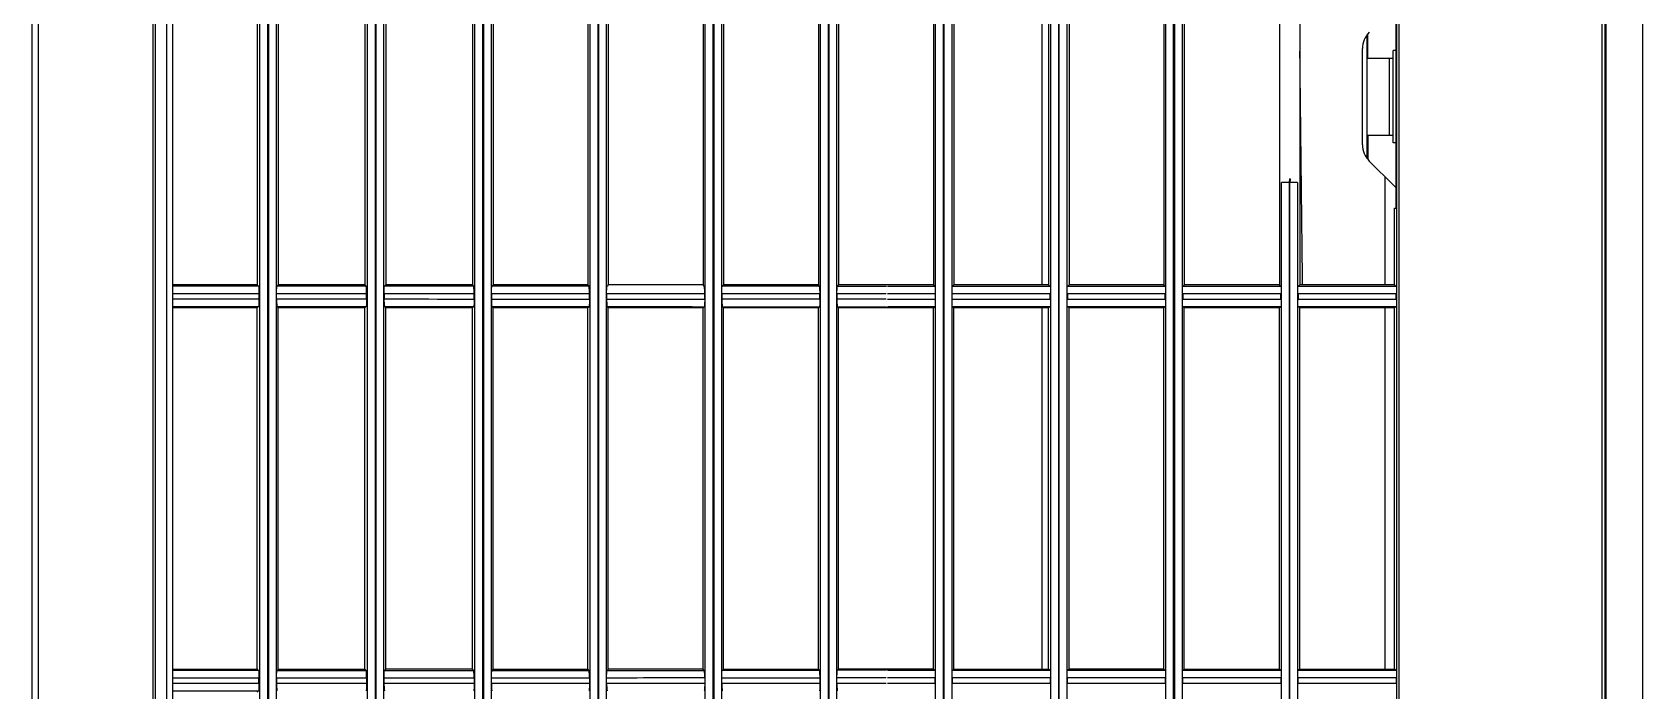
# Model space of a CAD drawing. Header units: centimetres. Extents: x 31 to 22766, y 238 to 3306.
# Drawn here: x 1686.53 to 1707.51, y 1572.41 to 1580.98 of the extents above; entities that cross this region are included whole.
import ezdxf
from ezdxf.xclip import XClip

# ---------------------------------------------------------------- set-up
doc = ezdxf.new("R2010")
doc.units = ezdxf.units.CM
doc.header["$XCLIPFRAME"] = 0
doc.layers.add('00_BORDA_DUVAR', color=8, linetype='Continuous', lineweight=40)

# ---------------------------------------------------------------- blocks, each defined once
blk = doc.blocks.new('DUVAR PLANI')
at = {"layer": '00_BORDA_DUVAR', "lineweight": 40}
blk.add_line((35985.638, 5902.619), (35985.638, 6272.619), dxfattribs=at)
blk = doc.blocks.new('fxaq 2.8 kw iç ünite')
at = {"color": 7, "linetype": 'Continuous', "true_color": 0xffffff}
for p, q in [((11534.17, 4110.661), (11465.73, 4110.661)), ((11466.67, 4110.176), (11543.17, 4110.176)), ((11543.17, 4110.133), (11466.67, 4110.133)), ((11531.12, 4107.49), (11468.52, 4107.49)), ((11530.995, 4107.46), (11468.645, 4107.46)), ((11504.32, 4107.449), (11501.42, 4107.449)), ((11502.27, 4107.449), (11502.27, 4107.411)), ((11503.47, 4107.411), (11502.27, 4107.411)), ((11502.37, 4107.082), (11502.37, 4107.411)), ((11503.37, 4107.361), (11502.37, 4107.361)), ((11503.37, 4107.082), (11503.37, 4107.411)), ((11503.47, 4107.449), (11503.47, 4107.411)), ((11503.708, 4107.099), (11504.032, 4107.423)), ((11504.32, 4107.428), (11504.32, 4107.449)), ((11505.32, 4107.428), (11504.32, 4107.428)), ((11505.336, 4107.444), (11505.32, 4107.428)), ((11505.32, 4107.428), (11505.32, 4106.195)), ((11505.336, 4106.179), (11505.336, 4107.444)), ((11505.504, 4107.449), (11505.436, 4107.449)), ((11505.436, 4107.449), (11505.436, 4106.174)), ((11505.504, 4106.174), (11505.504, 4107.449)), ((11505.604, 4107.444), (11505.62, 4107.428)), ((11505.604, 4107.444), (11505.604, 4106.179)), ((11505.62, 4107.428), (11505.62, 4106.195)), ((11510.32, 4107.428), (11505.62, 4107.428)), ((11510.336, 4107.444), (11510.32, 4107.428)), ((11510.32, 4106.195), (11510.32, 4107.428)), ((11510.32, 4107.428), (11510.32, 4107.428)), ((11510.336, 4106.179), (11510.336, 4107.444)), ((11510.436, 4107.449), (11510.436, 4106.174)), ((11510.436, 4107.449), (11510.504, 4107.449)), ((11510.504, 4106.174), (11510.504, 4107.449)), ((11503.911, 4107.302), (11505.32, 4107.302)), ((11505.62, 4107.302), (11510.32, 4107.302)), ((11502.37, 4107.082), (11502.051, 4107.082)), ((11503.68, 4107.074), (11502.061, 4107.074)), ((11503.496, 4107.011), (11502.245, 4107.011)), ((11503.37, 4107.082), (11503.69, 4107.082)), ((11494.32, 4106.195), (11505.32, 4106.195)), ((11503.938, 4106.061), (11503.939, 4106.071)), ((11503.938, 4106.061), (11503.986, 4106.056)), ((11503.939, 4106.071), (11503.987, 4106.066)), ((11503.987, 4106.066), (11503.986, 4106.056)), ((11503.987, 4106.166), (11503.987, 4106.066)), ((11503.987, 4106.166), (11526.603, 4106.166)), ((11526.603, 4106.066), (11503.987, 4106.066)), ((11505.32, 4106.195), (11505.336, 4106.179)), ((11505.436, 4106.174), (11505.504, 4106.174)), ((11505.62, 4106.195), (11505.604, 4106.179)), ((11510.32, 4106.195), (11505.62, 4106.195)), ((11510.32, 4106.195), (11510.32, 4106.195)), ((11510.32, 4106.195), (11510.336, 4106.179)), ((11510.504, 4106.174), (11510.436, 4106.174)), ((11494.32, 4105.928), (11505.32, 4105.928)), ((11503.986, 4106.056), (11503.986, 4105.956)), ((11503.986, 4106.056), (11526.604, 4106.056)), ((11526.604, 4105.956), (11503.986, 4105.956)), ((11505.336, 4105.944), (11505.32, 4105.928)), ((11505.32, 4105.928), (11505.32, 4104.69)), ((11505.336, 4104.674), (11505.336, 4105.944)), ((11505.436, 4105.949), (11505.436, 4104.669)), ((11505.504, 4105.949), (11505.436, 4105.949)), ((11505.504, 4104.669), (11505.504, 4105.949)), ((11505.604, 4105.944), (11505.604, 4104.674)), ((11505.604, 4105.944), (11505.62, 4105.928)), ((11510.32, 4105.928), (11505.62, 4105.928)), ((11505.62, 4105.928), (11505.62, 4104.69)), ((11510.336, 4105.944), (11510.32, 4105.928)), ((11510.32, 4104.69), (11510.32, 4105.928)), ((11510.32, 4105.928), (11510.32, 4105.928)), ((11510.336, 4104.674), (11510.336, 4105.944)), ((11510.436, 4105.949), (11510.504, 4105.949)), ((11510.436, 4105.949), (11510.436, 4104.669)), ((11510.504, 4104.669), (11510.504, 4105.949)), ((11468.645, 4104.661), (11530.995, 4104.661)), ((11494.32, 4104.69), (11505.32, 4104.69)), ((11505.32, 4104.69), (11505.336, 4104.674)), ((11505.436, 4104.669), (11505.504, 4104.669)), ((11505.62, 4104.69), (11505.604, 4104.674)), ((11510.32, 4104.69), (11505.62, 4104.69)), ((11510.32, 4104.69), (11510.32, 4104.69)), ((11510.32, 4104.69), (11510.336, 4104.674)), ((11510.504, 4104.669), (11510.436, 4104.669)), ((11468.52, 4104.561), (11531.12, 4104.561)), ((11531.12, 4104.551), (11468.52, 4104.551)), ((11530.995, 4104.451), (11468.645, 4104.451)), ((11494.32, 4104.422), (11505.32, 4104.422)), ((11505.336, 4104.438), (11505.32, 4104.422)), ((11505.32, 4104.422), (11505.32, 4103.191)), ((11505.336, 4103.175), (11505.336, 4104.438)), ((11505.436, 4104.443), (11505.436, 4103.17)), ((11505.504, 4104.443), (11505.436, 4104.443)), ((11505.504, 4103.17), (11505.504, 4104.443)), ((11505.604, 4104.438), (11505.604, 4103.175)), ((11505.604, 4104.438), (11505.62, 4104.422)), ((11505.62, 4104.422), (11505.62, 4103.191)), ((11510.32, 4104.422), (11505.62, 4104.422)), ((11510.336, 4104.438), (11510.32, 4104.422)), ((11510.32, 4104.422), (11510.32, 4103.191)), ((11510.32, 4104.422), (11510.32, 4104.422)), ((11510.336, 4103.175), (11510.336, 4104.438)), ((11510.436, 4104.443), (11510.504, 4104.443)), ((11510.436, 4104.443), (11510.436, 4103.17)), ((11510.504, 4103.17), (11510.504, 4104.443)), ((11468.645, 4103.161), (11530.995, 4103.161)), ((11494.32, 4103.191), (11505.32, 4103.191)), ((11505.32, 4103.191), (11505.336, 4103.175)), ((11505.436, 4103.17), (11505.504, 4103.17)), ((11505.62, 4103.191), (11505.604, 4103.175)), ((11510.32, 4103.191), (11505.62, 4103.191)), ((11510.32, 4103.191), (11510.336, 4103.175)), ((11510.32, 4103.191), (11510.32, 4103.191)), ((11510.504, 4103.17), (11510.436, 4103.17)), ((11531.12, 4103.061), (11468.52, 4103.061)), ((11468.52, 4103.051), (11531.12, 4103.051)), ((11530.995, 4102.951), (11468.645, 4102.951)), ((11494.32, 4102.922), (11505.32, 4102.922)), ((11505.336, 4102.938), (11505.32, 4102.922)), ((11505.32, 4102.922), (11505.32, 4101.689)), ((11505.336, 4101.673), (11505.336, 4102.938)), ((11505.504, 4102.943), (11505.436, 4102.943)), ((11505.436, 4102.943), (11505.436, 4101.668)), ((11505.504, 4101.668), (11505.504, 4102.943)), ((11505.604, 4102.938), (11505.62, 4102.922)), ((11505.604, 4102.938), (11505.604, 4101.673)), ((11510.32, 4102.922), (11505.62, 4102.922)), ((11505.62, 4102.922), (11505.62, 4101.689)), ((11510.336, 4102.938), (11510.32, 4102.922)), ((11510.32, 4102.922), (11510.32, 4102.922)), ((11510.32, 4101.689), (11510.32, 4102.922)), ((11510.336, 4101.673), (11510.336, 4102.938)), ((11510.436, 4102.943), (11510.436, 4101.668)), ((11510.436, 4102.943), (11510.504, 4102.943)), ((11510.504, 4101.668), (11510.504, 4102.943)), ((11500.47, 4102.835), (11505.32, 4102.835)), ((11505.62, 4102.835), (11510.32, 4102.835)), ((11468.645, 4101.661), (11530.995, 4101.661)), ((11494.32, 4101.689), (11505.32, 4101.689)), ((11505.336, 4101.673), (11505.32, 4101.689)), ((11505.504, 4101.668), (11505.436, 4101.668)), ((11505.604, 4101.673), (11505.62, 4101.689)), ((11510.32, 4101.689), (11505.62, 4101.689)), ((11510.32, 4101.689), (11510.32, 4101.689)), ((11510.336, 4101.673), (11510.32, 4101.689)), ((11510.436, 4101.668), (11510.504, 4101.668)), ((11468.52, 4101.551), (11531.12, 4101.551)), ((11531.02, 4101.561), (11468.62, 4101.561)), ((11530.995, 4101.451), (11468.645, 4101.451)), ((11505.436, 4101.444), (11505.504, 4101.444)), ((11505.436, 4101.444), (11505.436, 4100.825)), ((11505.504, 4100.825), (11505.504, 4101.444)), ((11510.504, 4101.444), (11510.436, 4101.444)), ((11510.436, 4101.444), (11510.436, 4100.825)), ((11510.504, 4100.825), (11510.504, 4101.444)), ((11494.32, 4101.423), (11505.32, 4101.423)), ((11505.32, 4101.423), (11505.336, 4101.439)), ((11505.32, 4101.423), (11505.32, 4100.187)), ((11505.336, 4100.825), (11505.336, 4101.439)), ((11505.604, 4101.439), (11505.604, 4100.825)), ((11505.62, 4101.423), (11505.604, 4101.439)), ((11505.62, 4101.423), (11505.62, 4100.187)), ((11510.32, 4101.423), (11505.62, 4101.423)), ((11510.32, 4101.423), (11510.336, 4101.439)), ((11510.32, 4101.423), (11510.32, 4100.83)), ((11510.32, 4100.187), (11510.32, 4101.423)), ((11510.336, 4100.825), (11510.336, 4101.439)), ((11510.32, 4100.825), (11510.32, 4100.187)), ((11505.336, 4100.171), (11505.336, 4100.811)), ((11505.436, 4100.807), (11505.436, 4100.166)), ((11510.436, 4100.807), (11510.436, 4100.166)), ((11494.32, 4100.187), (11505.32, 4100.187)), ((11505.32, 4100.187), (11505.336, 4100.171)), ((11505.62, 4100.187), (11505.604, 4100.171)), ((11510.32, 4100.187), (11505.62, 4100.187)), ((11510.32, 4100.187), (11510.336, 4100.171)), ((11468.52, 4100.061), (11531.12, 4100.061)), ((11468.52, 4100.051), (11531.12, 4100.051)), ((11468.645, 4100.161), (11530.995, 4100.161)), ((11505.338, 4100.17), (11505.336, 4100.171)), ((11505.339, 4100.17), (11505.338, 4100.17)), ((11505.342, 4100.17), (11505.339, 4100.17)), ((11505.345, 4100.169), (11505.342, 4100.17)), ((11505.35, 4100.169), (11505.345, 4100.169)), ((11505.355, 4100.168), (11505.35, 4100.169)), ((11505.361, 4100.168), (11505.355, 4100.168)), ((11505.367, 4100.167), (11505.361, 4100.168)), ((11505.375, 4100.167), (11505.367, 4100.167)), ((11505.382, 4100.167), (11505.375, 4100.167)), ((11505.391, 4100.167), (11505.382, 4100.167)), ((11505.399, 4100.166), (11505.391, 4100.167)), ((11505.408, 4100.166), (11505.399, 4100.166)), ((11505.417, 4100.166), (11505.408, 4100.166)), ((11505.426, 4100.166), (11505.417, 4100.166)), ((11505.436, 4100.166), (11505.426, 4100.166)), ((11505.436, 4100.166), (11505.504, 4100.166)), ((11510.338, 4100.17), (11510.336, 4100.171)), ((11510.339, 4100.17), (11510.338, 4100.17)), ((11510.342, 4100.17), (11510.339, 4100.17)), ((11510.345, 4100.169), (11510.342, 4100.17)), ((11510.35, 4100.169), (11510.345, 4100.169)), ((11510.355, 4100.168), (11510.35, 4100.169)), ((11510.361, 4100.168), (11510.355, 4100.168)), ((11510.367, 4100.167), (11510.361, 4100.168)), ((11510.375, 4100.167), (11510.367, 4100.167)), ((11510.382, 4100.167), (11510.375, 4100.167)), ((11510.391, 4100.167), (11510.382, 4100.167)), ((11510.399, 4100.166), (11510.391, 4100.167)), ((11510.408, 4100.166), (11510.399, 4100.166)), ((11510.417, 4100.166), (11510.408, 4100.166)), ((11510.426, 4100.166), (11510.417, 4100.166)), ((11510.436, 4100.166), (11510.426, 4100.166)), ((11510.504, 4100.166), (11510.436, 4100.166)), ((11530.995, 4099.951), (11468.645, 4099.951)), ((11494.32, 4099.924), (11505.32, 4099.924)), ((11505.336, 4099.94), (11505.32, 4099.924)), ((11505.32, 4099.924), (11505.32, 4098.687)), ((11505.504, 4099.945), (11505.436, 4099.945)), ((11505.504, 4099.945), (11505.514, 4099.945)), ((11505.514, 4099.945), (11505.524, 4099.945)), ((11505.524, 4099.945), (11505.533, 4099.945)), ((11505.533, 4099.945), (11505.541, 4099.945)), ((11505.541, 4099.945), (11505.55, 4099.944)), ((11505.55, 4099.944), (11505.558, 4099.944)), ((11505.558, 4099.944), (11505.566, 4099.944)), ((11505.566, 4099.944), (11505.573, 4099.944)), ((11505.573, 4099.944), (11505.58, 4099.943)), ((11505.58, 4099.943), (11505.586, 4099.943)), ((11505.586, 4099.943), (11505.591, 4099.942)), ((11505.591, 4099.942), (11505.595, 4099.942)), ((11505.595, 4099.942), (11505.599, 4099.941)), ((11505.599, 4099.941), (11505.601, 4099.941)), ((11505.601, 4099.941), (11505.603, 4099.941)), ((11505.603, 4099.941), (11505.604, 4099.94)), ((11505.604, 4099.94), (11505.62, 4099.924)), ((11510.32, 4099.924), (11505.62, 4099.924)), ((11505.62, 4099.924), (11505.62, 4098.687)), ((11510.336, 4099.94), (11510.32, 4099.924)), ((11510.32, 4099.924), (11510.32, 4099.924)), ((11510.32, 4098.688), (11510.32, 4099.924)), ((11510.336, 4099.804), (11510.336, 4099.94)), ((11510.336, 4099.673), (11510.336, 4099.804)), ((11510.436, 4099.945), (11510.504, 4099.945)), ((11510.504, 4099.945), (11510.514, 4099.945)), ((11510.514, 4099.945), (11510.524, 4099.945)), ((11510.524, 4099.945), (11510.533, 4099.945)), ((11510.533, 4099.945), (11510.541, 4099.945)), ((11510.541, 4099.945), (11510.55, 4099.944)), ((11510.55, 4099.944), (11510.558, 4099.944)), ((11510.558, 4099.944), (11510.566, 4099.944)), ((11510.566, 4099.944), (11510.573, 4099.944)), ((11510.573, 4099.944), (11510.58, 4099.943)), ((11510.58, 4099.943), (11510.586, 4099.943)), ((11510.586, 4099.943), (11510.591, 4099.942)), ((11510.591, 4099.942), (11510.595, 4099.942)), ((11510.595, 4099.942), (11510.599, 4099.941)), ((11510.599, 4099.941), (11510.601, 4099.941)), ((11510.601, 4099.941), (11510.603, 4099.941)), ((11510.336, 4099.548), (11510.336, 4099.673)), ((11510.336, 4099.425), (11510.336, 4099.548)), ((11510.336, 4099.304), (11510.336, 4099.425)), ((11510.336, 4099.184), (11510.336, 4099.304)), ((11510.336, 4099.062), (11510.336, 4099.184)), ((11510.336, 4098.936), (11510.336, 4099.062)), ((11510.336, 4098.807), (11510.336, 4098.936)), ((11510.337, 4098.671), (11510.336, 4098.807)), ((11468.52, 4098.561), (11531.12, 4098.561)), ((11468.52, 4098.551), (11531.12, 4098.551)), ((11468.645, 4098.661), (11530.995, 4098.661)), ((11494.32, 4098.687), (11505.32, 4098.687)), ((11505.32, 4098.687), (11505.337, 4098.671)), ((11505.338, 4098.671), (11505.337, 4098.671)), ((11505.34, 4098.67), (11505.338, 4098.671)), ((11505.342, 4098.67), (11505.34, 4098.67)), ((11505.346, 4098.669), (11505.342, 4098.67)), ((11505.35, 4098.669), (11505.346, 4098.669)), ((11505.355, 4098.669), (11505.35, 4098.669)), ((11505.361, 4098.668), (11505.355, 4098.669)), ((11505.367, 4098.668), (11505.361, 4098.668)), ((11505.375, 4098.667), (11505.367, 4098.668)), ((11505.383, 4098.667), (11505.375, 4098.667)), ((11505.391, 4098.667), (11505.383, 4098.667)), ((11505.399, 4098.667), (11505.391, 4098.667)), ((11505.408, 4098.667), (11505.399, 4098.667)), ((11505.417, 4098.666), (11505.408, 4098.667)), ((11505.426, 4098.666), (11505.417, 4098.666)), ((11505.436, 4098.666), (11505.426, 4098.666)), ((11505.436, 4098.666), (11505.504, 4098.666)), ((11505.62, 4098.687), (11505.604, 4098.671)), ((11510.32, 4098.687), (11505.62, 4098.687)), ((11510.32, 4098.688), (11510.337, 4098.671)), ((11510.32, 4098.687), (11510.32, 4098.688)), ((11510.338, 4098.671), (11510.337, 4098.671)), ((11510.34, 4098.67), (11510.338, 4098.671)), ((11510.342, 4098.67), (11510.34, 4098.67)), ((11510.346, 4098.669), (11510.342, 4098.67)), ((11510.35, 4098.669), (11510.346, 4098.669)), ((11510.355, 4098.669), (11510.35, 4098.669)), ((11510.361, 4098.668), (11510.355, 4098.669)), ((11510.367, 4098.668), (11510.361, 4098.668)), ((11510.375, 4098.667), (11510.367, 4098.668)), ((11510.383, 4098.667), (11510.375, 4098.667)), ((11510.391, 4098.667), (11510.383, 4098.667)), ((11510.399, 4098.667), (11510.391, 4098.667)), ((11510.408, 4098.667), (11510.399, 4098.667)), ((11510.417, 4098.666), (11510.408, 4098.667)), ((11510.426, 4098.666), (11510.417, 4098.666)), ((11510.436, 4098.666), (11510.426, 4098.666)), ((11510.504, 4098.666), (11510.436, 4098.666)), ((11530.995, 4098.451), (11468.645, 4098.451)), ((11494.32, 4098.422), (11505.32, 4098.422)), ((11505.337, 4098.439), (11505.32, 4098.422)), ((11505.32, 4098.422), (11505.32, 4097.188)), ((11505.504, 4098.444), (11505.436, 4098.444)), ((11505.504, 4098.306), (11505.504, 4098.444)), ((11505.504, 4098.444), (11505.514, 4098.444)), ((11505.504, 4098.175), (11505.504, 4098.306)), ((11505.514, 4098.444), (11505.524, 4098.444)), ((11505.524, 4098.444), (11505.533, 4098.444)), ((11505.533, 4098.444), (11505.541, 4098.444)), ((11505.541, 4098.444), (11505.55, 4098.443)), ((11505.55, 4098.443), (11505.558, 4098.443)), ((11505.558, 4098.443), (11505.566, 4098.443)), ((11505.566, 4098.443), (11505.573, 4098.443)), ((11505.573, 4098.443), (11505.58, 4098.442)), ((11505.58, 4098.442), (11505.586, 4098.442)), ((11505.586, 4098.442), (11505.591, 4098.441)), ((11505.591, 4098.441), (11505.595, 4098.441)), ((11505.595, 4098.441), (11505.598, 4098.44)), ((11505.598, 4098.44), (11505.601, 4098.44)), ((11505.601, 4098.44), (11505.603, 4098.439)), ((11505.603, 4098.439), (11505.604, 4098.439)), ((11505.604, 4098.439), (11505.62, 4098.422)), ((11510.32, 4098.422), (11505.62, 4098.422)), ((11505.62, 4098.422), (11505.62, 4097.188)), ((11510.337, 4098.439), (11510.32, 4098.422)), ((11510.32, 4098.422), (11510.32, 4098.422)), ((11510.32, 4098.422), (11510.32, 4097.188)), ((11510.337, 4098.302), (11510.337, 4098.439)), ((11510.337, 4098.172), (11510.337, 4098.302)), ((11510.436, 4098.444), (11510.504, 4098.444)), ((11510.504, 4098.306), (11510.504, 4098.444)), ((11510.504, 4098.444), (11510.514, 4098.444)), ((11510.504, 4098.175), (11510.504, 4098.306)), ((11510.514, 4098.444), (11510.524, 4098.444)), ((11510.524, 4098.444), (11510.533, 4098.444)), ((11510.533, 4098.444), (11510.541, 4098.444)), ((11510.541, 4098.444), (11510.55, 4098.443)), ((11510.55, 4098.443), (11510.558, 4098.443)), ((11510.558, 4098.443), (11510.566, 4098.443)), ((11510.566, 4098.443), (11510.573, 4098.443)), ((11510.573, 4098.443), (11510.58, 4098.442)), ((11510.58, 4098.442), (11510.586, 4098.442)), ((11510.586, 4098.442), (11510.591, 4098.441)), ((11510.591, 4098.441), (11510.595, 4098.441)), ((11510.595, 4098.441), (11510.598, 4098.44)), ((11510.598, 4098.44), (11510.601, 4098.44)), ((11510.601, 4098.44), (11510.603, 4098.439)), ((11505.504, 4098.049), (11505.504, 4098.175)), ((11510.337, 4098.047), (11510.337, 4098.172)), ((11510.504, 4098.049), (11510.504, 4098.175)), ((11505.504, 4097.925), (11505.504, 4098.049)), ((11505.504, 4097.804), (11505.504, 4097.925)), ((11510.337, 4097.924), (11510.337, 4098.047)), ((11510.337, 4097.804), (11510.337, 4097.924)), ((11510.504, 4097.925), (11510.504, 4098.049)), ((11510.504, 4097.804), (11510.504, 4097.925)), ((11505.504, 4097.682), (11505.504, 4097.804)), ((11505.504, 4097.559), (11505.504, 4097.682)), ((11510.337, 4097.683), (11510.337, 4097.804)), ((11510.337, 4097.561), (11510.337, 4097.683)), ((11510.504, 4097.682), (11510.504, 4097.804)), ((11510.504, 4097.559), (11510.504, 4097.682)), ((11505.504, 4097.433), (11505.504, 4097.559)), ((11510.337, 4097.436), (11510.337, 4097.561)), ((11510.504, 4097.433), (11510.504, 4097.559)), ((11505.504, 4097.303), (11505.504, 4097.433)), ((11505.504, 4097.167), (11505.504, 4097.303)), ((11510.337, 4097.307), (11510.337, 4097.436)), ((11510.337, 4097.172), (11510.337, 4097.307)), ((11510.504, 4097.303), (11510.504, 4097.433)), ((11510.504, 4097.167), (11510.504, 4097.303)), ((11468.52, 4097.061), (11531.12, 4097.061)), ((11468.52, 4097.051), (11531.12, 4097.051)), ((11468.645, 4097.161), (11530.995, 4097.161)), ((11494.32, 4097.188), (11505.32, 4097.188)), ((11505.32, 4097.188), (11505.337, 4097.172)), ((11505.338, 4097.171), (11505.337, 4097.172)), ((11505.34, 4097.171), (11505.338, 4097.171)), ((11505.342, 4097.17), (11505.34, 4097.171)), ((11505.346, 4097.17), (11505.342, 4097.17)), ((11505.35, 4097.169), (11505.346, 4097.17)), ((11505.355, 4097.169), (11505.35, 4097.169)), ((11505.361, 4097.169), (11505.355, 4097.169)), ((11505.367, 4097.168), (11505.361, 4097.169)), ((11505.375, 4097.168), (11505.367, 4097.168)), ((11505.383, 4097.168), (11505.375, 4097.168)), ((11505.391, 4097.167), (11505.383, 4097.168)), ((11505.399, 4097.167), (11505.391, 4097.167)), ((11505.408, 4097.167), (11505.399, 4097.167)), ((11505.417, 4097.167), (11505.408, 4097.167)), ((11505.427, 4097.167), (11505.417, 4097.167)), ((11505.437, 4097.167), (11505.427, 4097.167)), ((11505.437, 4097.167), (11505.504, 4097.167)), ((11505.62, 4097.188), (11505.604, 4097.172)), ((11510.32, 4097.188), (11505.62, 4097.188)), ((11510.32, 4097.188), (11510.32, 4097.188)), ((11510.32, 4097.188), (11510.337, 4097.172)), ((11510.338, 4097.171), (11510.337, 4097.172)), ((11510.34, 4097.171), (11510.338, 4097.171)), ((11510.342, 4097.17), (11510.34, 4097.171)), ((11510.346, 4097.17), (11510.342, 4097.17)), ((11510.35, 4097.169), (11510.346, 4097.17)), ((11510.355, 4097.169), (11510.35, 4097.169)), ((11510.361, 4097.169), (11510.355, 4097.169)), ((11510.367, 4097.168), (11510.361, 4097.169)), ((11510.375, 4097.168), (11510.367, 4097.168)), ((11510.383, 4097.168), (11510.375, 4097.168)), ((11510.391, 4097.167), (11510.383, 4097.168)), ((11510.399, 4097.167), (11510.391, 4097.167)), ((11510.408, 4097.167), (11510.399, 4097.167)), ((11510.417, 4097.167), (11510.408, 4097.167)), ((11510.427, 4097.167), (11510.417, 4097.167)), ((11510.437, 4097.167), (11510.427, 4097.167)), ((11510.504, 4097.167), (11510.437, 4097.167)), ((11530.995, 4096.951), (11468.645, 4096.951)), ((11494.32, 4096.921), (11505.32, 4096.921)), ((11505.337, 4096.938), (11505.32, 4096.921)), ((11505.32, 4096.921), (11505.32, 4095.689)), ((11505.504, 4096.943), (11505.437, 4096.943)), ((11505.504, 4096.943), (11505.514, 4096.943)), ((11505.504, 4096.805), (11505.504, 4096.943)), ((11505.514, 4096.943), (11505.524, 4096.943)), ((11505.524, 4096.943), (11505.533, 4096.943)), ((11505.533, 4096.943), (11505.541, 4096.942)), ((11505.541, 4096.942), (11505.55, 4096.942)), ((11505.55, 4096.942), (11505.558, 4096.942)), ((11505.558, 4096.942), (11505.566, 4096.942)), ((11505.566, 4096.942), (11505.574, 4096.941)), ((11505.574, 4096.941), (11505.58, 4096.941)), ((11505.58, 4096.941), (11505.586, 4096.941)), ((11505.586, 4096.941), (11505.591, 4096.94)), ((11505.591, 4096.94), (11505.595, 4096.94)), ((11505.595, 4096.94), (11505.598, 4096.939)), ((11505.598, 4096.939), (11505.601, 4096.939)), ((11505.601, 4096.939), (11505.602, 4096.938)), ((11505.602, 4096.938), (11505.604, 4096.938)), ((11505.604, 4096.938), (11505.62, 4096.921)), ((11505.62, 4096.921), (11505.62, 4095.689)), ((11510.32, 4096.921), (11505.62, 4096.921)), ((11510.337, 4096.938), (11510.32, 4096.921)), ((11510.32, 4096.921), (11510.32, 4096.921)), ((11510.32, 4096.788), (11510.32, 4096.921)), ((11510.337, 4096.801), (11510.337, 4096.938)), ((11510.437, 4096.943), (11510.504, 4096.943)), ((11510.504, 4096.805), (11510.504, 4096.943)), ((11510.504, 4096.943), (11510.514, 4096.943)), ((11510.514, 4096.943), (11510.524, 4096.943)), ((11510.524, 4096.943), (11510.533, 4096.943)), ((11510.533, 4096.943), (11510.541, 4096.942)), ((11510.541, 4096.942), (11510.55, 4096.942)), ((11510.55, 4096.942), (11510.558, 4096.942)), ((11510.558, 4096.942), (11510.566, 4096.942)), ((11510.566, 4096.942), (11510.574, 4096.941)), ((11510.574, 4096.941), (11510.58, 4096.941)), ((11510.58, 4096.941), (11510.586, 4096.941)), ((11510.586, 4096.941), (11510.591, 4096.94)), ((11510.591, 4096.94), (11510.595, 4096.94)), ((11510.595, 4096.94), (11510.598, 4096.939)), ((11510.598, 4096.939), (11510.601, 4096.939)), ((11510.601, 4096.939), (11510.602, 4096.938)), ((11510.602, 4096.938), (11510.604, 4096.938)), ((11505.504, 4096.674), (11505.504, 4096.805)), ((11505.504, 4096.547), (11505.504, 4096.674)), ((11510.32, 4096.661), (11510.32, 4096.788)), ((11510.32, 4096.539), (11510.32, 4096.661)), ((11510.337, 4096.671), (11510.337, 4096.801)), ((11510.337, 4096.546), (11510.337, 4096.671)), ((11510.504, 4096.674), (11510.504, 4096.805)), ((11510.504, 4096.547), (11510.504, 4096.674)), ((11505.504, 4096.424), (11505.504, 4096.547)), ((11505.504, 4096.303), (11505.504, 4096.424)), ((11510.32, 4096.42), (11510.32, 4096.539)), ((11510.32, 4096.303), (11510.32, 4096.42)), ((11510.337, 4096.423), (11510.337, 4096.546)), ((11510.337, 4096.303), (11510.337, 4096.423)), ((11510.504, 4096.424), (11510.504, 4096.547)), ((11510.504, 4096.303), (11510.504, 4096.424)), ((11505.504, 4096.181), (11505.504, 4096.303)), ((11510.32, 4096.185), (11510.32, 4096.303)), ((11510.337, 4096.182), (11510.337, 4096.303)), ((11510.504, 4096.181), (11510.504, 4096.303)), ((11505.504, 4096.059), (11505.504, 4096.181)), ((11505.504, 4095.933), (11505.504, 4096.059)), ((11510.32, 4096.067), (11510.32, 4096.185)), ((11510.32, 4095.946), (11510.32, 4096.067)), ((11510.337, 4096.06), (11510.337, 4096.182)), ((11510.337, 4095.936), (11510.337, 4096.06)), ((11510.504, 4096.059), (11510.504, 4096.181)), ((11510.504, 4095.933), (11510.504, 4096.059)), ((11505.504, 4095.803), (11505.504, 4095.933)), ((11505.504, 4095.667), (11505.504, 4095.803)), ((11510.32, 4095.82), (11510.32, 4095.946)), ((11510.32, 4095.689), (11510.32, 4095.82)), ((11510.337, 4095.807), (11510.337, 4095.936)), ((11510.337, 4095.672), (11510.337, 4095.807)), ((11510.504, 4095.803), (11510.504, 4095.933)), ((11510.504, 4095.667), (11510.504, 4095.803)), ((11468.645, 4095.661), (11530.995, 4095.661)), ((11494.32, 4095.689), (11505.32, 4095.689)), ((11505.32, 4095.689), (11505.337, 4095.672)), ((11505.338, 4095.672), (11505.337, 4095.672)), ((11505.34, 4095.671), (11505.338, 4095.672)), ((11505.343, 4095.671), (11505.34, 4095.671)), ((11505.346, 4095.67), (11505.343, 4095.671)), ((11505.35, 4095.67), (11505.346, 4095.67)), ((11505.355, 4095.669), (11505.35, 4095.67)), ((11505.361, 4095.669), (11505.355, 4095.669)), ((11505.368, 4095.669), (11505.361, 4095.669)), ((11505.375, 4095.668), (11505.368, 4095.669)), ((11505.383, 4095.668), (11505.375, 4095.668)), ((11505.391, 4095.668), (11505.383, 4095.668)), ((11505.399, 4095.667), (11505.391, 4095.668)), ((11505.408, 4095.667), (11505.399, 4095.667)), ((11505.417, 4095.667), (11505.408, 4095.667)), ((11505.427, 4095.667), (11505.417, 4095.667)), ((11505.437, 4095.667), (11505.427, 4095.667)), ((11505.437, 4095.667), (11505.504, 4095.667)), ((11505.62, 4095.689), (11505.604, 4095.672)), ((11510.32, 4095.689), (11505.62, 4095.689)), ((11510.32, 4095.689), (11510.337, 4095.672)), ((11510.32, 4095.689), (11510.32, 4095.689)), ((11510.338, 4095.672), (11510.337, 4095.672)), ((11510.34, 4095.671), (11510.338, 4095.672)), ((11510.343, 4095.671), (11510.34, 4095.671)), ((11510.346, 4095.67), (11510.343, 4095.671)), ((11510.35, 4095.67), (11510.346, 4095.67)), ((11510.355, 4095.669), (11510.35, 4095.67)), ((11510.361, 4095.669), (11510.355, 4095.669)), ((11510.368, 4095.669), (11510.361, 4095.669)), ((11510.375, 4095.668), (11510.368, 4095.669)), ((11510.383, 4095.668), (11510.375, 4095.668)), ((11510.391, 4095.668), (11510.383, 4095.668)), ((11510.399, 4095.667), (11510.391, 4095.668)), ((11510.408, 4095.667), (11510.399, 4095.667)), ((11510.417, 4095.667), (11510.408, 4095.667)), ((11510.427, 4095.667), (11510.417, 4095.667)), ((11510.437, 4095.667), (11510.427, 4095.667)), ((11510.504, 4095.667), (11510.437, 4095.667)), ((11468.52, 4095.561), (11531.12, 4095.561)), ((11468.52, 4095.551), (11531.12, 4095.551)), ((11530.995, 4095.451), (11468.645, 4095.451)), ((11494.32, 4095.419), (11505.32, 4095.419)), ((11505.337, 4095.436), (11505.32, 4095.419)), ((11505.32, 4095.419), (11505.32, 4094.289)), ((11505.504, 4095.442), (11505.437, 4095.442)), ((11505.504, 4095.315), (11505.504, 4095.442)), ((11505.504, 4095.442), (11505.514, 4095.442)), ((11505.514, 4095.442), (11505.524, 4095.442)), ((11505.524, 4095.442), (11505.533, 4095.441)), ((11505.533, 4095.441), (11505.541, 4095.441)), ((11505.541, 4095.441), (11505.55, 4095.441)), ((11505.55, 4095.441), (11505.558, 4095.441)), ((11505.558, 4095.441), (11505.566, 4095.44)), ((11505.566, 4095.44), (11505.574, 4095.44)), ((11505.574, 4095.44), (11505.58, 4095.44)), ((11505.58, 4095.44), (11505.586, 4095.439)), ((11505.586, 4095.439), (11505.591, 4095.439)), ((11505.591, 4095.439), (11505.595, 4095.438)), ((11505.595, 4095.438), (11505.598, 4095.438)), ((11505.598, 4095.438), (11505.6, 4095.437)), ((11505.6, 4095.437), (11505.602, 4095.437)), ((11505.602, 4095.437), (11505.603, 4095.436)), ((11505.603, 4095.436), (11505.62, 4095.419)), ((11510.32, 4095.419), (11505.62, 4095.419)), ((11505.62, 4095.419), (11505.62, 4094.289)), ((11510.337, 4095.436), (11510.32, 4095.419)), ((11510.32, 4095.419), (11510.32, 4095.419)), ((11510.32, 4095.419), (11510.32, 4094.29)), ((11510.337, 4095.311), (11510.337, 4095.436)), ((11510.437, 4095.442), (11510.504, 4095.442)), ((11510.504, 4095.315), (11510.504, 4095.442)), ((11510.504, 4095.442), (11510.514, 4095.442)), ((11510.514, 4095.442), (11510.524, 4095.442)), ((11510.524, 4095.442), (11510.533, 4095.441)), ((11510.533, 4095.441), (11510.541, 4095.441)), ((11510.541, 4095.441), (11510.55, 4095.441)), ((11510.55, 4095.441), (11510.558, 4095.441)), ((11510.558, 4095.441), (11510.566, 4095.44)), ((11510.566, 4095.44), (11510.574, 4095.44)), ((11510.574, 4095.44), (11510.58, 4095.44)), ((11510.58, 4095.44), (11510.586, 4095.439)), ((11510.586, 4095.439), (11510.591, 4095.439)), ((11510.591, 4095.439), (11510.595, 4095.438)), ((11510.595, 4095.438), (11510.598, 4095.438)), ((11510.598, 4095.438), (11510.6, 4095.437)), ((11510.6, 4095.437), (11510.602, 4095.437)), ((11510.602, 4095.437), (11510.603, 4095.436)), ((11505.504, 4095.194), (11505.504, 4095.315)), ((11505.504, 4095.077), (11505.504, 4095.194)), ((11510.337, 4095.191), (11510.337, 4095.311)), ((11510.337, 4095.075), (11510.337, 4095.191)), ((11510.504, 4095.194), (11510.504, 4095.315)), ((11510.504, 4095.077), (11510.504, 4095.194)), ((11505.503, 4094.852), (11505.504, 4094.964)), ((11505.504, 4094.964), (11505.504, 4095.077)), ((11510.337, 4094.963), (11510.337, 4095.075)), ((11510.337, 4094.852), (11510.337, 4094.963)), ((11510.503, 4094.852), (11510.504, 4094.964)), ((11510.504, 4094.964), (11510.504, 4095.077)), ((11505.503, 4094.74), (11505.503, 4094.852)), ((11505.503, 4094.627), (11505.503, 4094.74)), ((11510.337, 4094.741), (11510.337, 4094.852)), ((11510.337, 4094.629), (11510.337, 4094.741)), ((11510.503, 4094.74), (11510.503, 4094.852)), ((11510.503, 4094.627), (11510.503, 4094.74)), ((11505.503, 4094.512), (11505.503, 4094.627)), ((11510.337, 4094.515), (11510.337, 4094.629)), ((11510.503, 4094.512), (11510.503, 4094.627)), ((11505.503, 4094.392), (11505.503, 4094.512)), ((11505.503, 4094.268), (11505.503, 4094.392)), ((11510.337, 4094.397), (11510.337, 4094.515)), ((11510.337, 4094.273), (11510.337, 4094.397)), ((11510.503, 4094.392), (11510.503, 4094.512)), ((11510.503, 4094.268), (11510.503, 4094.392)), ((11468.52, 4094.161), (11531.12, 4094.161)), ((11468.52, 4094.151), (11531.12, 4094.151)), ((11468.645, 4094.261), (11530.995, 4094.261)), ((11494.32, 4094.289), (11505.32, 4094.289)), ((11505.32, 4094.289), (11505.337, 4094.273)), ((11505.339, 4094.272), (11505.337, 4094.273)), ((11505.341, 4094.272), (11505.339, 4094.272)), ((11505.343, 4094.271), (11505.341, 4094.272)), ((11505.346, 4094.271), (11505.343, 4094.271)), ((11505.35, 4094.27), (11505.346, 4094.271)), ((11505.355, 4094.27), (11505.35, 4094.27)), ((11505.361, 4094.269), (11505.355, 4094.27)), ((11505.368, 4094.269), (11505.361, 4094.269)), ((11505.375, 4094.269), (11505.368, 4094.269)), ((11505.383, 4094.268), (11505.375, 4094.269)), ((11505.391, 4094.268), (11505.383, 4094.268)), ((11505.4, 4094.268), (11505.391, 4094.268)), ((11505.408, 4094.268), (11505.4, 4094.268)), ((11505.417, 4094.268), (11505.408, 4094.268)), ((11505.427, 4094.268), (11505.417, 4094.268)), ((11505.437, 4094.268), (11505.427, 4094.268)), ((11505.437, 4094.268), (11505.503, 4094.268)), ((11505.62, 4094.289), (11505.603, 4094.273)), ((11510.32, 4094.289), (11505.62, 4094.289)), ((11510.32, 4094.289), (11510.32, 4094.29)), ((11510.32, 4094.29), (11510.337, 4094.273)), ((11510.339, 4094.272), (11510.337, 4094.273)), ((11510.341, 4094.272), (11510.339, 4094.272)), ((11510.343, 4094.271), (11510.341, 4094.272)), ((11510.346, 4094.271), (11510.343, 4094.271)), ((11510.35, 4094.27), (11510.346, 4094.271)), ((11510.355, 4094.27), (11510.35, 4094.27)), ((11510.361, 4094.269), (11510.355, 4094.27)), ((11510.368, 4094.269), (11510.361, 4094.269)), ((11510.375, 4094.269), (11510.368, 4094.269)), ((11510.383, 4094.268), (11510.375, 4094.269)), ((11510.391, 4094.268), (11510.383, 4094.268)), ((11510.4, 4094.268), (11510.391, 4094.268)), ((11510.408, 4094.268), (11510.4, 4094.268)), ((11510.417, 4094.268), (11510.408, 4094.268)), ((11510.427, 4094.268), (11510.417, 4094.268)), ((11510.437, 4094.268), (11510.427, 4094.268)), ((11510.503, 4094.268), (11510.437, 4094.268)), ((11530.995, 4094.051), (11468.645, 4094.051)), ((11494.32, 4094.018), (11505.32, 4094.018)), ((11505.337, 4094.035), (11505.32, 4094.018)), ((11505.32, 4094.018), (11505.32, 4092.89)), ((11505.503, 4094.04), (11505.437, 4094.04)), ((11505.503, 4094.04), (11505.514, 4094.04)), ((11505.503, 4093.914), (11505.503, 4094.04)), ((11505.503, 4093.793), (11505.503, 4093.914)), ((11505.514, 4094.04), (11505.523, 4094.04)), ((11505.523, 4094.04), (11505.533, 4094.04)), ((11505.533, 4094.04), (11505.541, 4094.04)), ((11505.541, 4094.04), (11505.55, 4094.04)), ((11505.55, 4094.04), (11505.559, 4094.039)), ((11505.559, 4094.039), (11505.566, 4094.039)), ((11505.566, 4094.039), (11505.574, 4094.039)), ((11505.574, 4094.039), (11505.58, 4094.038)), ((11505.58, 4094.038), (11505.586, 4094.038)), ((11505.586, 4094.038), (11505.591, 4094.038)), ((11505.591, 4094.038), (11505.594, 4094.037)), ((11505.594, 4094.037), (11505.598, 4094.037)), ((11505.598, 4094.037), (11505.6, 4094.036)), ((11505.6, 4094.036), (11505.602, 4094.036)), ((11505.602, 4094.036), (11505.603, 4094.035)), ((11505.603, 4094.035), (11505.62, 4094.018)), ((11505.62, 4094.018), (11505.62, 4092.89)), ((11510.32, 4094.018), (11505.62, 4094.018)), ((11510.337, 4094.035), (11510.32, 4094.017)), ((11510.32, 4094.018), (11510.32, 4094.017)), ((11510.32, 4092.891), (11510.32, 4094.017)), ((11510.337, 4093.909), (11510.337, 4094.035)), ((11510.338, 4093.79), (11510.337, 4093.909)), ((11510.437, 4094.04), (11510.503, 4094.04)), ((11510.503, 4093.914), (11510.503, 4094.04)), ((11510.503, 4094.04), (11510.514, 4094.04)), ((11510.503, 4093.793), (11510.503, 4093.914)), ((11510.514, 4094.04), (11510.523, 4094.04)), ((11510.523, 4094.04), (11510.533, 4094.04)), ((11510.533, 4094.04), (11510.541, 4094.04)), ((11510.541, 4094.04), (11510.55, 4094.04)), ((11510.55, 4094.04), (11510.559, 4094.039)), ((11510.559, 4094.039), (11510.566, 4094.039)), ((11510.566, 4094.039), (11510.574, 4094.039)), ((11510.574, 4094.039), (11510.58, 4094.038)), ((11510.58, 4094.038), (11510.586, 4094.038)), ((11510.586, 4094.038), (11510.591, 4094.038)), ((11510.591, 4094.038), (11510.594, 4094.037)), ((11510.594, 4094.037), (11510.598, 4094.037)), ((11510.598, 4094.037), (11510.6, 4094.036)), ((11510.6, 4094.036), (11510.602, 4094.036)), ((11510.602, 4094.036), (11510.603, 4094.035)), ((11505.503, 4093.676), (11505.503, 4093.793)), ((11510.338, 4093.674), (11510.338, 4093.79)), ((11510.503, 4093.676), (11510.503, 4093.793)), ((11505.503, 4093.563), (11505.503, 4093.676)), ((11505.503, 4093.451), (11505.503, 4093.563)), ((11510.338, 4093.562), (11510.338, 4093.674)), ((11510.338, 4093.451), (11510.338, 4093.562)), ((11510.503, 4093.563), (11510.503, 4093.676)), ((11510.503, 4093.451), (11510.503, 4093.563)), ((11505.503, 4093.34), (11505.503, 4093.451)), ((11505.503, 4093.227), (11505.503, 4093.34)), ((11510.338, 4093.341), (11510.338, 4093.451)), ((11510.338, 4093.229), (11510.338, 4093.341)), ((11510.503, 4093.34), (11510.503, 4093.451)), ((11510.503, 4093.227), (11510.503, 4093.34)), ((11505.503, 4093.112), (11505.503, 4093.227)), ((11505.503, 4092.993), (11505.503, 4093.112)), ((11510.338, 4093.115), (11510.338, 4093.229)), ((11510.338, 4092.997), (11510.338, 4093.115)), ((11510.503, 4093.112), (11510.503, 4093.227)), ((11510.503, 4092.993), (11510.503, 4093.112)), ((11468.645, 4092.861), (11530.995, 4092.861)), ((11494.32, 4092.89), (11505.32, 4092.89)), ((11505.338, 4092.873), (11505.32, 4092.89)), ((11505.339, 4092.873), (11505.338, 4092.873)), ((11505.341, 4092.872), (11505.339, 4092.873)), ((11505.343, 4092.872), (11505.341, 4092.872)), ((11505.347, 4092.871), (11505.343, 4092.872)), ((11505.351, 4092.871), (11505.347, 4092.871)), ((11505.355, 4092.87), (11505.351, 4092.871)), ((11505.361, 4092.87), (11505.355, 4092.87)), ((11505.368, 4092.87), (11505.361, 4092.87)), ((11505.375, 4092.869), (11505.368, 4092.87)), ((11505.383, 4092.869), (11505.375, 4092.869)), ((11505.391, 4092.869), (11505.383, 4092.869)), ((11505.4, 4092.868), (11505.391, 4092.869)), ((11505.409, 4092.868), (11505.4, 4092.868)), ((11505.418, 4092.868), (11505.409, 4092.868)), ((11505.427, 4092.868), (11505.418, 4092.868)), ((11505.438, 4092.868), (11505.427, 4092.868)), ((11505.503, 4092.868), (11505.438, 4092.868)), ((11505.503, 4092.868), (11505.503, 4092.993)), ((11505.603, 4092.873), (11505.62, 4092.89)), ((11510.32, 4092.89), (11505.62, 4092.89)), ((11510.338, 4092.873), (11510.32, 4092.891)), ((11510.32, 4092.89), (11510.32, 4092.891)), ((11510.338, 4092.873), (11510.338, 4092.997)), ((11510.339, 4092.873), (11510.338, 4092.873)), ((11510.341, 4092.872), (11510.339, 4092.873)), ((11510.343, 4092.872), (11510.341, 4092.872)), ((11510.347, 4092.871), (11510.343, 4092.872)), ((11510.351, 4092.871), (11510.347, 4092.871)), ((11510.355, 4092.87), (11510.351, 4092.871)), ((11510.361, 4092.87), (11510.355, 4092.87)), ((11510.368, 4092.87), (11510.361, 4092.87)), ((11510.375, 4092.869), (11510.368, 4092.87)), ((11510.383, 4092.869), (11510.375, 4092.869)), ((11510.391, 4092.869), (11510.383, 4092.869)), ((11510.4, 4092.868), (11510.391, 4092.869)), ((11510.409, 4092.868), (11510.4, 4092.868)), ((11510.418, 4092.868), (11510.409, 4092.868)), ((11510.427, 4092.868), (11510.418, 4092.868)), ((11510.438, 4092.868), (11510.427, 4092.868)), ((11510.438, 4092.868), (11510.503, 4092.868)), ((11510.503, 4092.868), (11510.503, 4092.993)), ((11468.52, 4092.761), (11531.12, 4092.761)), ((11468.52, 4092.751), (11531.12, 4092.751)), ((11530.996, 4092.651), (11468.645, 4092.651)), ((11505.32, 4092.615), (11505.338, 4092.633)), ((11505.338, 4092.633), (11505.339, 4092.634)), ((11505.339, 4092.634), (11505.341, 4092.635)), ((11505.341, 4092.635), (11505.343, 4092.635)), ((11505.343, 4092.635), (11505.346, 4092.636)), ((11505.346, 4092.636), (11505.35, 4092.636)), ((11505.35, 4092.636), (11505.355, 4092.636)), ((11505.355, 4092.636), (11505.361, 4092.637)), ((11505.361, 4092.637), (11505.367, 4092.637)), ((11505.367, 4092.637), (11505.374, 4092.638)), ((11505.374, 4092.638), (11505.382, 4092.638)), ((11505.382, 4092.638), (11505.39, 4092.638)), ((11505.39, 4092.638), (11505.399, 4092.639)), ((11505.399, 4092.639), (11505.408, 4092.639)), ((11505.408, 4092.639), (11505.417, 4092.639)), ((11505.417, 4092.639), (11505.427, 4092.639)), ((11505.427, 4092.639), (11505.438, 4092.639)), ((11505.438, 4092.639), (11505.503, 4092.639)), ((11505.503, 4092.639), (11505.513, 4092.639)), ((11505.503, 4092.517), (11505.503, 4092.639)), ((11505.513, 4092.639), (11505.523, 4092.639)), ((11505.523, 4092.639), (11505.532, 4092.639)), ((11505.532, 4092.639), (11505.541, 4092.639)), ((11505.541, 4092.639), (11505.55, 4092.638)), ((11505.55, 4092.638), (11505.559, 4092.638)), ((11505.559, 4092.638), (11505.566, 4092.638)), ((11505.566, 4092.638), (11505.574, 4092.637)), ((11505.574, 4092.637), (11505.58, 4092.637)), ((11505.58, 4092.637), (11505.586, 4092.636)), ((11505.586, 4092.636), (11505.59, 4092.636)), ((11505.59, 4092.636), (11505.594, 4092.636)), ((11505.594, 4092.636), (11505.597, 4092.635)), ((11505.597, 4092.635), (11505.599, 4092.635)), ((11505.599, 4092.635), (11505.601, 4092.634)), ((11505.601, 4092.634), (11505.603, 4092.633)), ((11505.62, 4092.615), (11505.603, 4092.633)), ((11510.32, 4092.615), (11510.338, 4092.633)), ((11510.338, 4092.633), (11510.339, 4092.634)), ((11510.339, 4092.634), (11510.341, 4092.635)), ((11510.341, 4092.635), (11510.343, 4092.635)), ((11510.343, 4092.635), (11510.346, 4092.636)), ((11510.346, 4092.636), (11510.35, 4092.636)), ((11510.35, 4092.636), (11510.355, 4092.636)), ((11510.355, 4092.636), (11510.361, 4092.637)), ((11510.361, 4092.637), (11510.367, 4092.637)), ((11510.367, 4092.637), (11510.374, 4092.638)), ((11510.374, 4092.638), (11510.382, 4092.638)), ((11510.382, 4092.638), (11510.39, 4092.638)), ((11510.39, 4092.638), (11510.399, 4092.639)), ((11510.399, 4092.639), (11510.408, 4092.639)), ((11510.408, 4092.639), (11510.417, 4092.639)), ((11510.417, 4092.639), (11510.427, 4092.639)), ((11510.427, 4092.639), (11510.438, 4092.639)), ((11510.503, 4092.639), (11510.438, 4092.639)), ((11510.503, 4092.517), (11510.503, 4092.639)), ((11510.503, 4092.639), (11510.513, 4092.639)), ((11510.513, 4092.639), (11510.523, 4092.639)), ((11510.523, 4092.639), (11510.532, 4092.639)), ((11510.532, 4092.639), (11510.541, 4092.639)), ((11510.541, 4092.639), (11510.55, 4092.638)), ((11510.55, 4092.638), (11510.559, 4092.638)), ((11510.559, 4092.638), (11510.566, 4092.638)), ((11510.566, 4092.638), (11510.574, 4092.637)), ((11510.574, 4092.637), (11510.58, 4092.637)), ((11510.58, 4092.637), (11510.586, 4092.636)), ((11510.586, 4092.636), (11510.59, 4092.636)), ((11510.59, 4092.636), (11510.594, 4092.636)), ((11510.594, 4092.636), (11510.597, 4092.635)), ((11510.597, 4092.635), (11510.599, 4092.635)), ((11510.599, 4092.635), (11510.601, 4092.634)), ((11510.601, 4092.634), (11510.603, 4092.633)), ((11510.621, 4092.615), (11510.603, 4092.633)), ((11494.32, 4092.615), (11505.32, 4092.615)), ((11505.32, 4092.615), (11505.32, 4091.511)), ((11505.503, 4092.401), (11505.503, 4092.517)), ((11510.319, 4092.615), (11505.62, 4092.615)), ((11505.62, 4092.615), (11505.62, 4091.511)), ((11510.319, 4092.615), (11510.32, 4092.615)), ((11510.32, 4092.496), (11510.32, 4092.615)), ((11510.32, 4092.382), (11510.32, 4092.496)), ((11510.503, 4092.401), (11510.503, 4092.517)), ((11505.503, 4092.288), (11505.503, 4092.401)), ((11505.503, 4092.179), (11505.503, 4092.288)), ((11510.32, 4092.272), (11510.32, 4092.382)), ((11510.32, 4092.165), (11510.32, 4092.272)), ((11510.503, 4092.288), (11510.503, 4092.401)), ((11510.503, 4092.179), (11510.503, 4092.288)), ((11505.503, 4092.072), (11505.503, 4092.179)), ((11505.503, 4091.964), (11505.503, 4092.072)), ((11510.32, 4092.06), (11510.32, 4092.165)), ((11510.32, 4091.955), (11510.32, 4092.06)), ((11510.503, 4092.072), (11510.503, 4092.179)), ((11510.503, 4091.964), (11510.503, 4092.072)), ((11505.502, 4091.745), (11505.503, 4091.856)), ((11505.503, 4091.856), (11505.503, 4091.964)), ((11510.32, 4091.849), (11510.32, 4091.955)), ((11510.32, 4091.741), (11510.32, 4091.849)), ((11510.502, 4091.745), (11510.503, 4091.856)), ((11510.503, 4091.856), (11510.503, 4091.964)), ((11505.502, 4091.631), (11505.502, 4091.745)), ((11505.502, 4091.511), (11505.502, 4091.631)), ((11510.32, 4091.628), (11510.32, 4091.741)), ((11510.32, 4091.511), (11510.32, 4091.628)), ((11510.502, 4091.631), (11510.502, 4091.745)), ((11510.502, 4091.511), (11510.502, 4091.631)), ((11531.02, 4091.439), (11468.62, 4091.439)), ((11468.645, 4091.511), (11530.995, 4091.511)), ((11466.852, 4091.288), (11542.988, 4091.288)), ((11531.04, 4091.261), (11468.6, 4091.261)), ((11469.143, 4089.761), (11530.388, 4089.761)), ((11530.388, 4089.685), (11469.143, 4089.685))]:
    blk.add_line(p, q, dxfattribs=at)
for centre, radius, start, end in [((11503.82, 4107.636), 0.3, 315, 321.6089), ((11502.245, 4107.311), 0.3, 225, 270), ((11503.496, 4107.311), 0.3, 270, 315), ((11720.487, -13901.177), 18008.694, 90.684582, 90.694257), ((-27571.957, 4102.974), 39077.461, 359.995882, 359.996822), ((-28083.999, 4103.059), 39589.604, 359.99582, 359.996746), ((51100.732, 4103.059), 39590.396, 180.003254, 180.00418), ((-27566.974, 4102.974), 39077.478, 359.995882, 359.996822), ((11505.519, 4100.881), 0.715, 268.8355, 276.8584), ((11510.519, 4100.881), 0.715, 268.8355, 276.8584), ((11505.422, 4099.233), 0.713, 88.8617, 96.9066), ((47253.393, 4102.871), 35748.056, 180.004697, 180.006731), ((48300.824, 4102.918), 36795.388, 180.004629, 180.00662), ((-32793.938, 4103.654), 44299.442, 359.993549, 359.995203), ((-24111.479, 4102.858), 35617.083, 359.993266, 359.995307), ((11510.422, 4099.233), 0.713, 88.8617, 96.9066), ((48305.807, 4102.918), 36795.37, 180.004629, 180.00662), ((-32788.916, 4103.654), 44299.42, 359.993549, 359.995203), ((11505.519, 4099.381), 0.714, 268.8488, 276.8731), ((11510.519, 4099.381), 0.714, 268.8488, 276.8731), ((11505.423, 4097.733), 0.712, 88.8905, 96.9476), ((45375.49, 4102.69), 33870.054, 180.007183, 180.009344), ((-20823.749, 4102.544), 32329.353, 359.990479, 359.992725), ((11510.423, 4097.733), 0.712, 88.8905, 96.9476), ((45380.472, 4102.69), 33870.036, 180.007183, 180.009344), ((11505.518, 4097.881), 0.714, 268.8715, 276.8999), ((11510.518, 4097.881), 0.714, 268.8715, 276.8999), ((11505.423, 4096.233), 0.71, 88.9305, 97.0017), ((39584.306, 4101.895), 28078.97, 180.010116, 180.012699), ((41877.217, 4102.253), 30371.781, 180.010017, 180.012424), ((-16573.595, 4101.896), 28079.199, 359.987301, 359.989884), ((11510.423, 4096.233), 0.71, 88.9305, 97.0017), ((41882.24, 4102.253), 30371.803, 180.010017, 180.012424), ((11505.517, 4096.38), 0.714, 268.9047, 276.9394), ((11510.517, 4096.38), 0.714, 268.9047, 276.9394), ((11505.424, 4094.733), 0.709, 88.9837, 97.0701), ((35601.822, 4101.065), 24096.486, 180.013383, 180.01615), ((38254.688, 4101.64), 26749.252, 180.013277, 180.015792), ((-12578.953, 4101.062), 24084.557, 359.983849, 359.986617), ((11510.424, 4094.733), 0.709, 88.9837, 97.0701), ((38259.681, 4101.64), 26749.245, 180.013277, 180.015792), ((11505.516, 4094.98), 0.713, 268.9468, 276.9889), ((11510.516, 4094.98), 0.713, 268.9468, 276.9889), ((11505.425, 4093.333), 0.708, 89.0477, 97.1485), ((31506.318, 4099.954), 20000.982, 180.016955, 180.020283), ((34244.2, 4100.724), 22738.764, 180.016841, 180.019795), ((-8482.379, 4099.949), 19987.983, 359.979716, 359.983046), ((11510.425, 4093.333), 0.708, 89.0477, 97.1485), ((34249.195, 4100.724), 22738.759, 180.016841, 180.019795), ((11505.515, 4093.58), 0.712, 269.0016, 277.0519), ((11510.515, 4093.58), 0.712, 269.0016, 277.0519), ((27172.135, 4098.439), 15666.798, 180.02123, 180.025334), ((30389.907, 4099.61), 18884.471, 180.02115, 180.024572), ((-4126.081, 4098.424), 15631.684, 359.974661, 359.978774), ((27177.133, 4098.439), 15666.796, 180.02123, 180.025334), ((30394.911, 4099.61), 18884.475, 180.02115, 180.024572), ((-4121.077, 4098.424), 15631.681, 359.974661, 359.978774)]:
    blk.add_arc(centre, radius, start, end, dxfattribs=at)
blk = doc.blocks.new('G$CCD2FF134')
at = {"rotation": 270}
blk.add_blockref('fxaq 2.8 kw iç ünite', (-6110.176, 10810.987), dxfattribs=at)

msp = doc.modelspace()

# ---------------------------------------------------------------- block references
ref = msp.add_blockref('G$CCD2FF134', (3707.025, 2272.025))
XClip(ref).set_block_clipping_path([(-3470.0000000001, -1889.9999999982), (349.9999999999, 300.0000000019)])
msp.add_blockref('DUVAR PLANI', (-34278.613, -4520.594))

doc.saveas('drawing.dxf')
